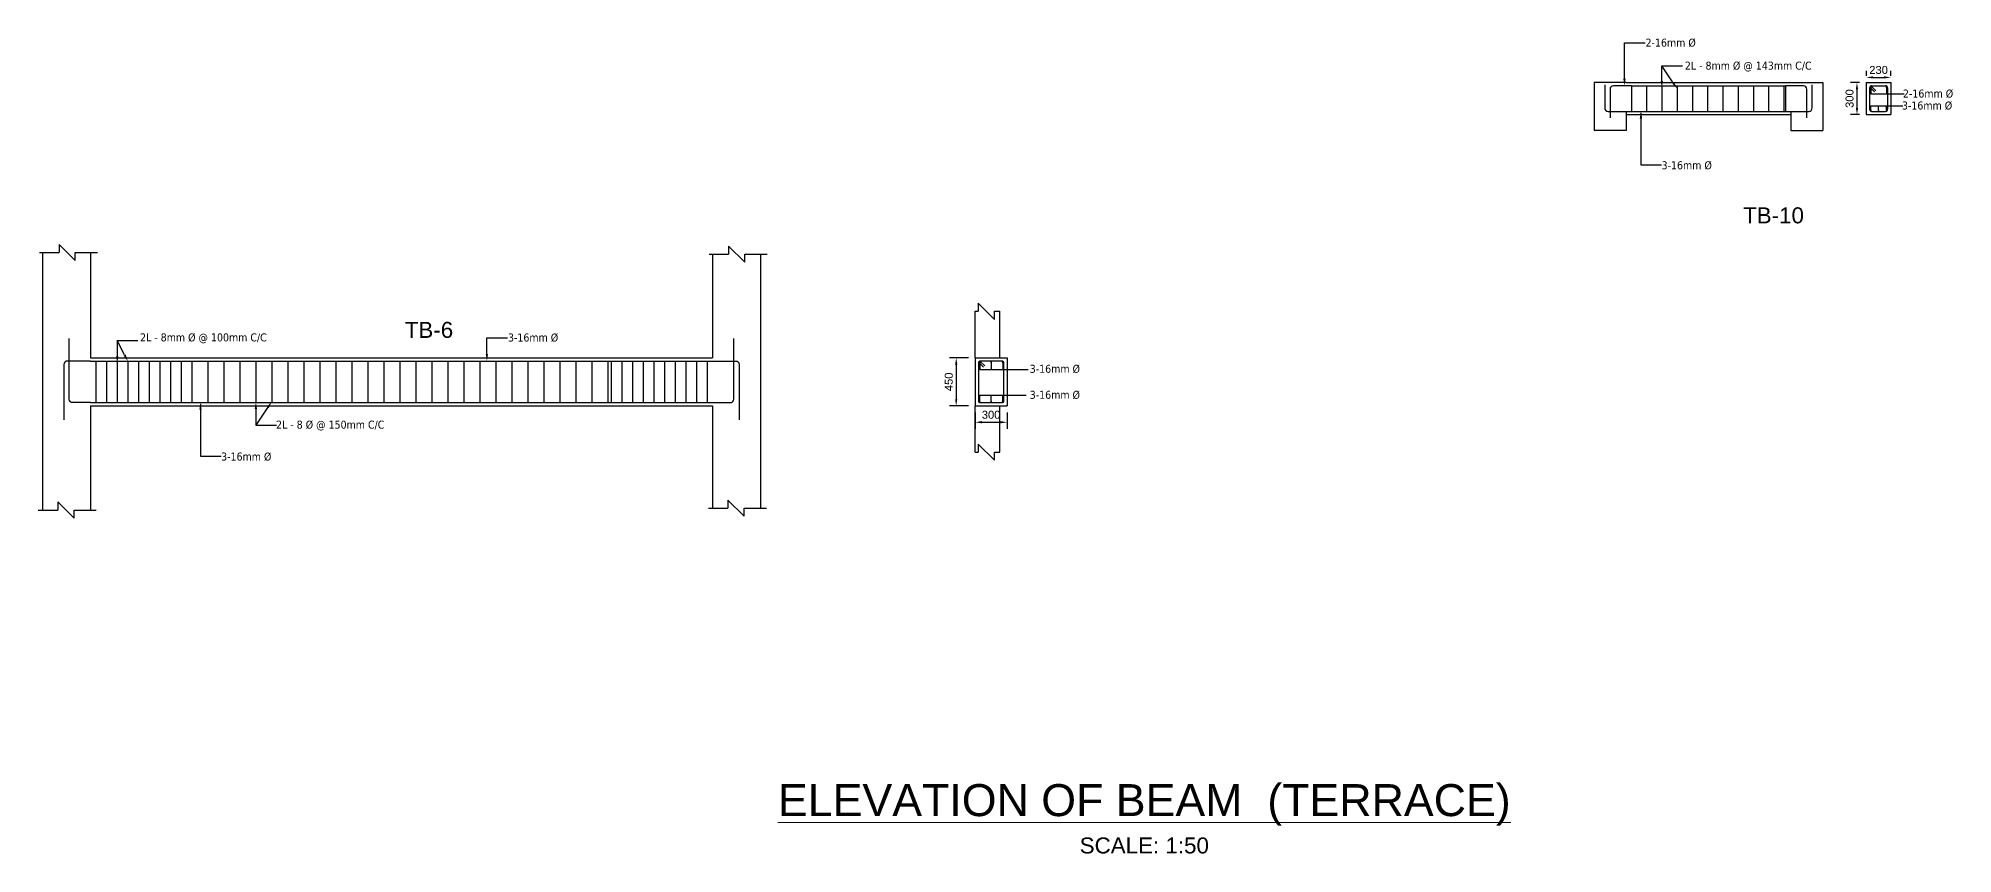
# Model space of a CAD drawing. Header units: millimetres. Extents: x 2923 to 3086, y 1840 to 1916.
# Drawn here: x 2943.22 to 2961.16, y 1864.87 to 1872.52 of the extents above; entities that cross this region are included whole.
import ezdxf

# ---------------------------------------------------------------- set-up
doc = ezdxf.new("R2010")
doc.units = ezdxf.units.MM
for name, color, linetype in [('BEAM', 4, 'Continuous'), ('COLUMN', 1, 'Continuous'), ('DIM_50', 7, 'Continuous'), ('PLINTH BEAM', 7, 'Continuous'), ('REINFORCEMENT', 50, 'Continuous'), ('WALL', 1, 'Continuous')]:
    doc.layers.add(name, color=color, linetype=linetype)
doc.layers.add('Text', color=7, linetype='Continuous', lineweight=13)
doc.styles.get("Standard").update_dxf_attribs({"font": 'arial.ttf'})
doc.styles.add('Tahoma', font='tahoma.ttf')
doc.dimstyles.new('DIM-25', dxfattribs={"dimtxt": 0.075, "dimasz": 0.0625, "dimexe": 0.0625, "dimexo": 0.0625, "dimgap": 0.03125, "dimtad": 1, "dimdec": 0, "dimlfac": 1000, "dimzin": 1, "dimdsep": 46, "dimtxsty": 'Standard', "dimcen": 0.1, "dimadec": 0, "dimazin": 0, "dimtfac": 1, "dimtdec": 0, "dimtmove": 0, "dimatfit": 3, "dimfxl": 1, "dimarcsym": 0})

# ---------------------------------------------------------------- blocks, each defined once
blk = doc.blocks.new('*D34')
at = {"color": 0, "lineweight": -2, "transparency": 16777216}
for p, q in [((2951.935, 1869.523), (2951.757, 1869.523)), ((2951.82, 1869.46), (2951.82, 1869.135)), ((2951.935, 1869.073), (2951.757, 1869.073))]:
    blk.add_line(p, q, dxfattribs=at)
at = {"color": 0, "transparency": 16777216}
for points in [[(2951.809, 1869.46), (2951.83, 1869.46), (2951.82, 1869.523)], [(2951.809, 1869.135), (2951.83, 1869.135), (2951.82, 1869.073)]]:
    blk.add_solid(points, dxfattribs=at)
at = {"layer": 'Defpoints', "color": 0, "transparency": 16777216}
for p in [(2951.997, 1869.523), (2951.82, 1869.073), (2951.997, 1869.073)]:
    blk.add_point(p, dxfattribs=at)
at = {"color": 0, "transparency": 16777216, "insert": (2951.75, 1869.298), "char_height": 0.075, "attachment_point": 5, "rotation": 90}
blk.add_mtext('450', dxfattribs=at)
blk = doc.blocks.new('*D33')
at = {"color": 0, "lineweight": -2, "transparency": 16777216}
for p, q in [((2951.997, 1869.01), (2951.997, 1868.857)), ((2952.297, 1869.01), (2952.297, 1868.857)), ((2952.06, 1868.919), (2952.235, 1868.919))]:
    blk.add_line(p, q, dxfattribs=at)
at = {"color": 0, "transparency": 16777216}
for points in [[(2952.06, 1868.93), (2952.06, 1868.909), (2951.997, 1868.919)], [(2952.235, 1868.93), (2952.235, 1868.909), (2952.297, 1868.919)]]:
    blk.add_solid(points, dxfattribs=at)
at = {"layer": 'Defpoints', "color": 0, "transparency": 16777216}
for p in [(2951.997, 1869.073), (2952.297, 1869.073), (2952.297, 1868.919)]:
    blk.add_point(p, dxfattribs=at)
at = {"color": 0, "transparency": 16777216, "insert": (2952.147, 1868.989), "char_height": 0.075, "attachment_point": 5}
blk.add_mtext('300', dxfattribs=at)
blk = doc.blocks.new('*D35')
at = {"color": 0, "lineweight": -2, "transparency": 16777216}
for p, q in [((2960.288, 1872.103), (2960.201, 1872.103)), ((2960.263, 1872.041), (2960.263, 1871.866)), ((2960.288, 1871.803), (2960.201, 1871.803))]:
    blk.add_line(p, q, dxfattribs=at)
at = {"color": 0, "transparency": 16777216}
for points in [[(2960.253, 1872.041), (2960.274, 1872.041), (2960.263, 1872.103)], [(2960.253, 1871.866), (2960.274, 1871.866), (2960.263, 1871.803)]]:
    blk.add_solid(points, dxfattribs=at)
at = {"layer": 'Defpoints', "color": 0, "transparency": 16777216}
for p in [(2960.351, 1872.103), (2960.263, 1871.803), (2960.351, 1871.803)]:
    blk.add_point(p, dxfattribs=at)
at = {"color": 0, "transparency": 16777216, "insert": (2960.194, 1871.953), "char_height": 0.075, "attachment_point": 5, "rotation": 90}
blk.add_mtext('300', dxfattribs=at)
blk = doc.blocks.new('*D36')
at = {"color": 0, "lineweight": -2, "transparency": 16777216}
for p, q in [((2960.351, 1872.166), (2960.351, 1872.214)), ((2960.413, 1872.151), (2960.518, 1872.151)), ((2960.581, 1872.166), (2960.581, 1872.214))]:
    blk.add_line(p, q, dxfattribs=at)
at = {"color": 0, "transparency": 16777216}
for points in [[(2960.413, 1872.162), (2960.413, 1872.141), (2960.351, 1872.151)], [(2960.518, 1872.162), (2960.518, 1872.141), (2960.581, 1872.151)]]:
    blk.add_solid(points, dxfattribs=at)
at = {"layer": 'Defpoints', "color": 0, "transparency": 16777216}
for p in [(2960.351, 1872.103), (2960.581, 1872.151), (2960.581, 1872.103)]:
    blk.add_point(p, dxfattribs=at)
at = {"color": 0, "transparency": 16777216, "insert": (2960.466, 1872.221), "char_height": 0.075, "attachment_point": 5}
blk.add_mtext('230', dxfattribs=at)

msp = doc.modelspace()

# ---------------------------------------------------------------- linework, layer by layer
for p, q in [((2960.3927, 1872.0616), (2960.3927, 1871.9974)), ((2960.539, 1872.0616), (2960.539, 1871.9974)), ((2960.3927, 1871.9974), (2960.7051, 1871.9974)), ((2960.3927, 1871.8445), (2960.3927, 1871.885)), ((2960.3927, 1871.885), (2960.6944, 1871.885)), ((2960.4659, 1871.8445), (2960.4659, 1871.885)), ((2960.539, 1871.8445), (2960.539, 1871.885)), ((2943.2269, 1870.5097), (2943.4101, 1870.5097)), ((2943.5623, 1870.4338), (2943.4101, 1870.5861)), ((2943.4101, 1870.5861), (2943.4101, 1870.5097)), ((2943.5623, 1870.4338), (2943.5623, 1870.51)), ((2943.5623, 1870.5097), (2943.7705, 1870.5097)), ((2949.5025, 1870.4945), (2949.6857, 1870.4945)), ((2949.838, 1870.4187), (2949.6857, 1870.5709)), ((2949.6857, 1870.5709), (2949.6857, 1870.4945)), ((2949.838, 1870.4187), (2949.838, 1870.4948)), ((2949.838, 1870.4945), (2950.0462, 1870.4945)), ((2951.9973, 1869.959), (2952.0267, 1869.959)), ((2952.179, 1869.8832), (2952.0267, 1870.0354)), ((2952.0267, 1870.0354), (2952.0267, 1869.959)), ((2952.179, 1869.8832), (2952.179, 1869.9593)), ((2952.179, 1869.959), (2952.2275, 1869.959)), ((2952.0397, 1869.4819), (2952.0397, 1869.4142)), ((2952.0397, 1869.4142), (2952.4957, 1869.4142)), ((2952.1475, 1869.4819), (2952.1475, 1869.4142)), ((2952.2553, 1869.4819), (2952.2553, 1869.4142)), ((2952.0397, 1869.1137), (2952.0397, 1869.1718)), ((2952.0397, 1869.1718), (2952.4746, 1869.1718)), ((2952.1475, 1869.1137), (2952.1475, 1869.1718)), ((2952.2553, 1869.1137), (2952.2553, 1869.1718)), ((2951.9975, 1868.6382), (2952.0269, 1868.6382)), ((2952.1792, 1868.5624), (2952.0269, 1868.7147)), ((2952.0269, 1868.7147), (2952.0269, 1868.6382)), ((2952.1792, 1868.5624), (2952.1792, 1868.6385)), ((2952.1792, 1868.6382), (2952.2277, 1868.6382)), ((2943.5509, 1868.0197), (2943.3986, 1868.172)), ((2943.3986, 1868.172), (2943.3986, 1868.0956)), ((2949.4965, 1868.1133), (2949.6797, 1868.1133)), ((2949.832, 1868.0375), (2949.6797, 1868.1898)), ((2949.6797, 1868.1898), (2949.6797, 1868.1133)), ((2949.832, 1868.0375), (2949.832, 1868.1136)), ((2949.832, 1868.1133), (2950.0402, 1868.1133)), ((2943.2154, 1868.0956), (2943.3986, 1868.0956)), ((2943.5509, 1868.0197), (2943.5509, 1868.0959)), ((2943.5509, 1868.0956), (2943.7591, 1868.0956))]:
    msp.add_line(p, q)
at = {"layer": 'BEAM'}
for p, q in [((2957.7983, 1872.1031), (2957.7983, 1871.6531)), ((2958.0983, 1872.1031), (2957.7983, 1872.1031)), ((2958.0983, 1872.1031), (2959.6433, 1872.1031)), ((2959.6433, 1872.1031), (2959.9433, 1872.1031)), ((2959.9433, 1872.1031), (2959.9433, 1871.6531)), ((2960.3509, 1872.1031), (2960.5809, 1872.1031)), ((2960.3509, 1872.1031), (2960.3509, 1871.8031)), ((2960.5809, 1872.1031), (2960.5809, 1871.8031)), ((2958.0983, 1871.8331), (2958.0983, 1871.6531)), ((2958.0983, 1871.8031), (2959.6433, 1871.8031)), ((2959.6433, 1871.8331), (2959.6433, 1871.6531)), ((2960.3509, 1871.8031), (2960.5809, 1871.8031)), ((2958.0983, 1871.6531), (2957.7983, 1871.6531)), ((2959.6433, 1871.6531), (2959.9433, 1871.6531)), ((2943.7053, 1869.5228), (2949.5353, 1869.5228)), ((2951.9975, 1869.5228), (2952.2975, 1869.5228)), ((2951.9975, 1869.5228), (2951.9975, 1869.0728)), ((2952.2975, 1869.5228), (2952.2975, 1869.0728)), ((2943.7053, 1869.0728), (2949.5353, 1869.0728)), ((2951.9975, 1869.0728), (2952.2975, 1869.0728))]:
    msp.add_line(p, q, dxfattribs=at)
at = {"layer": 'COLUMN'}
for p, q in [((2943.2553, 1870.5097), (2943.2553, 1868.0956)), ((2943.7053, 1870.5097), (2943.7053, 1869.5228)), ((2949.5353, 1870.4945), (2949.5353, 1869.5228)), ((2949.9853, 1870.4945), (2949.9853, 1868.1133)), ((2943.7053, 1869.0728), (2943.7053, 1868.0956)), ((2949.5353, 1869.0728), (2949.5353, 1868.1133))]:
    msp.add_line(p, q, dxfattribs=at)
at = {"layer": 'DIM_50', "linetype": 'ByBlock', "lineweight": -2}
for p, q in [((2958.0837, 1872.1403), (2958.0837, 1872.4746)), ((2958.0837, 1872.4746), (2958.2772, 1872.4746)), ((2958.4343, 1872.1192), (2958.4343, 1872.2596)), ((2958.4343, 1872.2596), (2958.6278, 1872.2596)), ((2958.54, 1872.1014), (2958.4343, 1872.2596)), ((2958.237, 1871.8176), (2958.237, 1871.3306)), ((2958.237, 1871.3306), (2958.4305, 1871.3306)), ((2943.9553, 1869.6869), (2944.1488, 1869.6869)), ((2945.368, 1869.0598), (2945.2555, 1868.8915))]:
    msp.add_line(p, q, dxfattribs=at)
for points in [[(2944.0249, 1869.5497), (2943.9553, 1869.6869), (2943.9553, 1869.5382)], [(2947.4205, 1869.56), (2947.4205, 1869.7105), (2947.614, 1869.7105)], [(2944.7347, 1869.0873), (2944.7347, 1868.6003), (2944.9282, 1868.6003)], [(2945.2553, 1869.0421), (2945.2553, 1868.8915), (2945.4488, 1868.8915)]]:
    msp.add_lwpolyline(points, dxfattribs=at)
at = {"layer": 'DIM_50'}
for points in [[(2958.0949, 1872.1403), (2958.0837, 1872.0731), (2958.0725, 1872.1403)], [(2958.4455, 1872.1192), (2958.4343, 1872.052), (2958.4231, 1872.1192)], [(2958.5307, 1872.0952), (2958.5773, 1872.0455), (2958.5493, 1872.1076)], [(2958.2496, 1871.7659), (2958.2384, 1871.8331), (2958.2272, 1871.7659)], [(2943.9665, 1869.5382), (2943.9553, 1869.471), (2943.9441, 1869.5382)], [(2944.0349, 1869.5548), (2944.0553, 1869.4898), (2944.0149, 1869.5446)], [(2947.4317, 1869.56), (2947.4205, 1869.4928), (2947.4093, 1869.56)], [(2944.7473, 1869.0356), (2944.7361, 1869.1028), (2944.725, 1869.0356)], [(2945.2665, 1869.0421), (2945.2553, 1869.1093), (2945.2441, 1869.0421)], [(2945.3586, 1869.066), (2945.4053, 1869.1157), (2945.3773, 1869.0536)]]:
    msp.add_solid(points, dxfattribs=at)
at = {"layer": 'REINFORCEMENT'}
for p, q in [((2958.1483, 1872.0731), (2959.5933, 1872.0731)), ((2958.1483, 1872.0731), (2958.1483, 1871.8331)), ((2958.2913, 1872.0731), (2958.2913, 1871.8331)), ((2958.4343, 1872.0731), (2958.4343, 1871.8331)), ((2958.5773, 1872.0731), (2958.5773, 1871.8331)), ((2958.7203, 1872.0731), (2958.7203, 1871.8331)), ((2958.8633, 1872.0731), (2958.8633, 1871.8331)), ((2959.0063, 1872.0731), (2959.0063, 1871.8331)), ((2959.1493, 1872.0731), (2959.1493, 1871.8331)), ((2959.2923, 1872.0731), (2959.2923, 1871.8331)), ((2959.4353, 1872.0731), (2959.4353, 1871.8331)), ((2959.5783, 1872.0731), (2959.5783, 1871.8331)), ((2959.5933, 1872.0731), (2959.5933, 1871.8331)), ((2960.3809, 1872.0531), (2960.3809, 1871.8531)), ((2960.3823, 1872.0605), (2960.4276, 1872.0153)), ((2960.3942, 1872.0719), (2960.4395, 1872.0267)), ((2960.4009, 1872.0731), (2960.5309, 1872.0731)), ((2960.5509, 1872.0531), (2960.5509, 1871.8531)), ((2958.1483, 1871.8331), (2959.5933, 1871.8331)), ((2960.4009, 1871.8331), (2960.5309, 1871.8331)), ((2943.7053, 1869.4928), (2949.5353, 1869.4928)), ((2943.7553, 1869.4928), (2943.7553, 1869.1028)), ((2943.7553, 1869.4928), (2943.7553, 1869.1028)), ((2943.8553, 1869.4928), (2943.8553, 1869.1028)), ((2943.9553, 1869.4928), (2943.9553, 1869.1028)), ((2944.0553, 1869.4928), (2944.0553, 1869.1028)), ((2944.1553, 1869.4928), (2944.1553, 1869.1028)), ((2944.2553, 1869.4928), (2944.2553, 1869.1028)), ((2944.3553, 1869.4928), (2944.3553, 1869.1028)), ((2944.4553, 1869.4928), (2944.4553, 1869.1028)), ((2944.5553, 1869.4928), (2944.5553, 1869.1028)), ((2944.6553, 1869.4928), (2944.6553, 1869.1028)), ((2944.6553, 1869.4928), (2944.6553, 1869.1028)), ((2944.8053, 1869.4928), (2944.8053, 1869.1028)), ((2944.9553, 1869.4928), (2944.9553, 1869.1028)), ((2945.1053, 1869.4928), (2945.1053, 1869.1028)), ((2945.2553, 1869.4928), (2945.2553, 1869.1028)), ((2945.4053, 1869.4928), (2945.4053, 1869.1028)), ((2945.5553, 1869.4928), (2945.5553, 1869.1028)), ((2945.7053, 1869.4928), (2945.7053, 1869.1028)), ((2945.8553, 1869.4928), (2945.8553, 1869.1028)), ((2946.0053, 1869.4928), (2946.0053, 1869.1028)), ((2946.1553, 1869.4928), (2946.1553, 1869.1028)), ((2946.3053, 1869.4928), (2946.3053, 1869.1028)), ((2946.4553, 1869.4928), (2946.4553, 1869.1028)), ((2946.6053, 1869.4928), (2946.6053, 1869.1028)), ((2946.7553, 1869.4928), (2946.7553, 1869.1028)), ((2946.9053, 1869.4928), (2946.9053, 1869.1028)), ((2947.0553, 1869.4928), (2947.0553, 1869.1028)), ((2947.2053, 1869.4928), (2947.2053, 1869.1028)), ((2947.3553, 1869.4928), (2947.3553, 1869.1028)), ((2947.5053, 1869.4928), (2947.5053, 1869.1028)), ((2947.6553, 1869.4928), (2947.6553, 1869.1028)), ((2947.8053, 1869.4928), (2947.8053, 1869.1028)), ((2947.9553, 1869.4928), (2947.9553, 1869.1028)), ((2948.1053, 1869.4928), (2948.1053, 1869.1028)), ((2948.2553, 1869.4928), (2948.2553, 1869.1028)), ((2948.4053, 1869.4928), (2948.4053, 1869.1028)), ((2948.5553, 1869.4928), (2948.5553, 1869.1028)), ((2948.5853, 1869.4928), (2948.5853, 1869.1028)), ((2948.6853, 1869.4928), (2948.6853, 1869.1028)), ((2948.7853, 1869.4928), (2948.7853, 1869.1028)), ((2948.8853, 1869.4928), (2948.8853, 1869.1028)), ((2948.9853, 1869.4928), (2948.9853, 1869.1028)), ((2949.0853, 1869.4928), (2949.0853, 1869.1028)), ((2949.1853, 1869.4928), (2949.1853, 1869.1028)), ((2949.2853, 1869.4928), (2949.2853, 1869.1028)), ((2949.3853, 1869.4928), (2949.3853, 1869.1028)), ((2949.4853, 1869.4928), (2949.4853, 1869.1028)), ((2952.0292, 1869.4809), (2952.0745, 1869.4357)), ((2952.0413, 1869.4918), (2952.0866, 1869.4466)), ((2943.7053, 1869.1028), (2949.4853, 1869.1028)), ((2943.7053, 1869.1028), (2949.5353, 1869.1028))]:
    msp.add_line(p, q, dxfattribs=at)
for points in [[(2957.8983, 1872.0831), (2957.8983, 1871.8651, 0.4142136), (2957.9303, 1871.8331), (2958.1483, 1871.8331)], [(2958.1483, 1872.0731), (2957.9803, 1872.0731, 0.4142136), (2957.9483, 1872.0411), (2957.9483, 1871.7731)], [(2959.5933, 1871.8331), (2959.8113, 1871.8331, 0.4142136), (2959.8433, 1871.8651), (2959.8433, 1872.0831)], [(2959.7933, 1871.7731), (2959.7933, 1872.0411, 0.4142136), (2959.7613, 1872.0731), (2959.5933, 1872.0731)], [(2943.7053, 1869.1028), (2943.5373, 1869.1028, -0.4142136), (2943.5053, 1869.1348), (2943.5053, 1869.7028)], [(2949.5353, 1869.1028), (2949.7033, 1869.1028, 0.4142136), (2949.7353, 1869.1348), (2949.7353, 1869.7028)], [(2943.7053, 1869.4928), (2943.4873, 1869.4928, 0.4142136), (2943.4553, 1869.4608), (2943.4553, 1868.9428)], [(2949.5353, 1869.4928), (2949.7533, 1869.4928, -0.4142136), (2949.7853, 1869.4608), (2949.7853, 1868.9428)]]:
    msp.add_lwpolyline(points, format="xyb", dxfattribs=at)
at = {"layer": 'REINFORCEMENT', "const_width": 0.008}
for points in [[(2960.3887, 1872.0616, 1), (2960.3967, 1872.0616, 1)], [(2960.543, 1872.0616, -1), (2960.535, 1872.0616, -1)], [(2960.3887, 1871.8445, -1), (2960.3967, 1871.8445, -1)], [(2960.4699, 1871.8445, 1), (2960.4619, 1871.8445, 1)], [(2960.543, 1871.8445, 1), (2960.535, 1871.8445, 1)], [(2952.0357, 1869.4819, 1), (2952.0437, 1869.4819, 1)], [(2952.1435, 1869.4819, 1), (2952.1515, 1869.4819, 1)], [(2952.2593, 1869.4819, -1), (2952.2513, 1869.4819, -1)], [(2952.0357, 1869.1137, -1), (2952.0437, 1869.1137, -1)], [(2952.1435, 1869.1137, -1), (2952.1515, 1869.1137, -1)], [(2952.2593, 1869.1137, 1), (2952.2513, 1869.1137, 1)]]:
    msp.add_lwpolyline(points, format="xyb", close=True, dxfattribs=at)
at = {"layer": 'REINFORCEMENT'}
msp.add_lwpolyline([(2952.0475, 1869.1028), (2952.2475, 1869.1028, 0.4142136), (2952.2675, 1869.1228), (2952.2675, 1869.4728, 0.4142136), (2952.2475, 1869.4928), (2952.0475, 1869.4928, 0.4142136), (2952.0275, 1869.4728), (2952.0275, 1869.1228, 0.4142136)], format="xyb", close=True, dxfattribs=at)
for centre, start, end in [((2960.4009, 1872.0531), 90, 180), ((2960.5309, 1872.0531), 0, 90), ((2960.4009, 1871.8531), 180, 270), ((2960.5309, 1871.8531), 270, 0)]:
    msp.add_arc(centre, 0.02, start, end, dxfattribs=at)
at = {"layer": 'WALL'}
for p, q in [((2951.9975, 1869.5228), (2951.9973, 1869.959)), ((2952.2275, 1869.5228), (2952.2275, 1869.959)), ((2951.9975, 1868.6382), (2951.9975, 1869.0728)), ((2952.2275, 1868.6382), (2952.2275, 1869.0728))]:
    msp.add_line(p, q, dxfattribs=at)

# ---------------------------------------------------------------- texts
at = {"layer": 'PLINTH BEAM'}
for s, p in [('TB-10', (2959.1956, 1870.7835)), ('TB-6', (2946.6505, 1869.7098))]:
    msp.add_text(s, height=0.15, dxfattribs=at).set_placement(p)
at = {"layer": 'Text', "char_height": 0.075, "attachment_point": 1, "style": 'Tahoma'}
for s, insert, width in [('2-16mm %%C', (2958.2813, 1872.5147), 0.659218), ('2L - 8mm %%C @ 143mm C/C', (2958.6499, 1872.2991), 1.424021), ('3-16mm %%C ', (2960.6847, 1871.9254), 0.602671), ('2-16mm %%C ', (2960.6941, 1872.0374), 0.602671), ('3-16mm %%C ', (2958.4316, 1871.3652), 0.659218), ('2L - 8mm %%C @ 100mm C/C', (2944.169, 1869.7521), 1.424021), ('3-16mm %%C ', (2947.6181, 1869.7506), 0.659218), ('3-16mm %%C ', (2952.509, 1869.4578), 0.602671), ('3-16mm %%C', (2952.509, 1869.214), 0.602671), ('2L - 8 %%C @ 150mm C/C', (2945.4438, 1868.9342), 1.153451), ('3-16mm %%C ', (2944.9293, 1868.6349), 0.659218)]:
    msp.add_mtext(s, dxfattribs=dict(at, insert=insert, width=width))
at = {"layer": 'Text', "insert": (2947.5018, 1865.5272), "char_height": 0.3, "width": 12.162197, "attachment_point": 1}
msp.add_mtext('\\pxqc;{\\LELEVATION OF BEAM  (TERRACE)\\P\\H0.5x;\\lSCALE: 1:50}', dxfattribs=at)

# ---------------------------------------------------------------- dimensions: what is measured, and where the dimension line sits
for base, p1, p2, picture, middle in [((2960.5809, 1872.1511), (2960.3509, 1872.1031), (2960.5809, 1872.1031), '*D36', (2960.4659, 1872.2207)), ((2952.2975, 1868.9193), (2951.9975, 1869.0728), (2952.2975, 1869.0728), '*D33', (2952.1475, 1868.9888))]:
    dim = msp.add_linear_dim(base=base, p1=p1, p2=p2, dimstyle='DIM-25')
    dim.commit()
    dim.dimension.update_dxf_attribs({"geometry": picture, "text_midpoint": middle})
for base, p1, p2, picture, middle in [((2960.2632, 1871.8031), (2960.3509, 1872.1031), (2960.3509, 1871.8031), '*D35', (2960.1936, 1871.9531)), ((2951.8198, 1869.0728), (2951.9975, 1869.5228), (2951.9975, 1869.0728), '*D34', (2951.7503, 1869.2978))]:
    dim = msp.add_linear_dim(base=base, p1=p1, p2=p2, angle=90, dimstyle='DIM-25')
    dim.commit()
    dim.dimension.update_dxf_attribs({"geometry": picture, "text_midpoint": middle})

doc.saveas('drawing.dxf')
